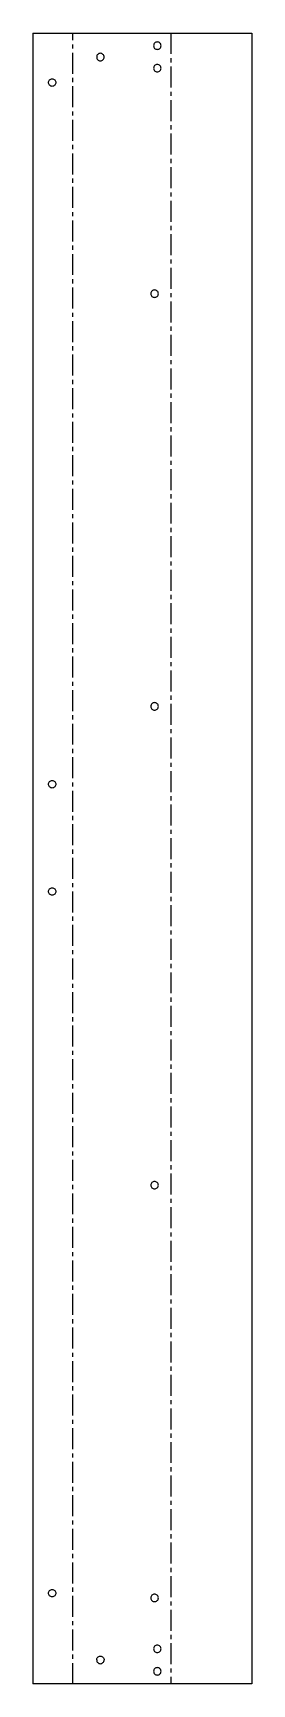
# Model space of a CAD drawing. Header units: millimetres. Extents: x 0 to 133, y 0 to 1000.
import ezdxf

# ---------------------------------------------------------------- set-up
doc = ezdxf.new("R2010")
doc.units = ezdxf.units.MM
doc.linetypes.add('CENTERX2', pattern=[20.32, 12.7, -2.54, 2.54, -2.54])

msp = doc.modelspace()

# ---------------------------------------------------------------- linework, layer by layer
at = {"color": 7, "linetype": 'Continuous', "lineweight": 25}
for p, q in [((0, 1000), (0, 0)), ((0, 1000), (132.9, 1000)), ((132.9, 1000), (132.9, 0)), ((132.9, 0), (0, 0))]:
    msp.add_line(p, q, dxfattribs=at)
at = {"color": 7, "linetype": 'CENTERX2'}
for p, q in [((24.1, 0), (24.1, 1000)), ((83.6, 1000), (83.6, 0))]:
    msp.add_line(p, q, dxfattribs=at)
at = {"color": 7, "linetype": 'Continuous', "lineweight": 25}
for points, knots in [([(77.7, 992.3), (77.7, 992.6), (77.6, 992.9), (77.4, 993.5), (77.3, 993.7), (76.8, 994.1), (76.6, 994.3), (76, 994.5), (75.7, 994.6), (75.2, 994.6), (74.9, 994.5), (74.3, 994.3), (74.1, 994.1), (73.6, 993.7), (73.5, 993.5), (73.3, 992.9), (73.2, 992.6), (73.2, 992.3)], [0, 0, 0, 0, 0.0625, 0.0625, 0.125, 0.125, 0.1875, 0.1875, 0.25, 0.25, 0.3125, 0.3125, 0.375, 0.375, 0.4375, 0.4375, 0.5, 0.5, 0.5, 0.5]), ([(73.2, 992.3), (73.2, 992), (73.3, 991.7), (73.5, 991.2), (73.6, 990.9), (74.1, 990.5), (74.3, 990.4), (74.9, 990.1), (75.2, 990.1), (75.7, 990.1), (76, 990.1), (76.6, 990.4), (76.8, 990.5), (77.3, 990.9), (77.4, 991.2), (77.6, 991.7), (77.7, 992), (77.7, 992.3)], [0.5, 0.5, 0.5, 0.5, 0.5625, 0.5625, 0.625, 0.625, 0.6875, 0.6875, 0.75, 0.75, 0.8125, 0.8125, 0.875, 0.875, 0.9375, 0.9375, 1, 1, 1, 1]), ([(43.2, 985.4), (43.2, 985.7), (43.1, 986), (42.9, 986.6), (42.7, 986.8), (42.3, 987.2), (42.1, 987.4), (41.5, 987.6), (41.2, 987.7), (40.6, 987.7), (40.3, 987.6), (39.8, 987.4), (39.5, 987.2), (39.1, 986.8), (39, 986.6), (38.7, 986), (38.7, 985.7), (38.7, 985.4)], [0, 0, 0, 0, 0.0625, 0.0625, 0.125, 0.125, 0.1875, 0.1875, 0.25, 0.25, 0.3125, 0.3125, 0.375, 0.375, 0.4375, 0.4375, 0.5, 0.5, 0.5, 0.5]), ([(38.7, 985.4), (38.7, 985.1), (38.7, 984.8), (39, 984.3), (39.1, 984.1), (39.5, 983.6), (39.8, 983.5), (40.3, 983.2), (40.6, 983.2), (41.2, 983.2), (41.5, 983.2), (42.1, 983.5), (42.3, 983.6), (42.7, 984.1), (42.9, 984.3), (43.1, 984.8), (43.2, 985.1), (43.2, 985.4)], [0.5, 0.5, 0.5, 0.5, 0.5625, 0.5625, 0.625, 0.625, 0.6875, 0.6875, 0.75, 0.75, 0.8125, 0.8125, 0.875, 0.875, 0.9375, 0.9375, 1, 1, 1, 1]), ([(77.7, 978.7), (77.7, 979), (77.6, 979.3), (77.4, 979.8), (77.3, 980.1), (76.8, 980.5), (76.6, 980.7), (76, 980.9), (75.7, 981), (75.2, 981), (74.9, 980.9), (74.3, 980.7), (74.1, 980.5), (73.6, 980.1), (73.5, 979.8), (73.3, 979.3), (73.2, 979), (73.2, 978.7)], [0, 0, 0, 0, 0.0625, 0.0625, 0.125, 0.125, 0.1875, 0.1875, 0.25, 0.25, 0.3125, 0.3125, 0.375, 0.375, 0.4375, 0.4375, 0.5, 0.5, 0.5, 0.5]), ([(9.4, 970), (9.4, 970.3), (9.4, 970.6), (9.7, 971.1), (9.8, 971.4), (10.3, 971.8), (10.5, 972), (11, 972.2), (11.3, 972.2), (11.9, 972.2), (12.2, 972.2), (12.8, 972), (13, 971.8), (13.4, 971.4), (13.6, 971.1), (13.8, 970.6), (13.9, 970.3), (13.9, 970)], [0, 0, 0, 0, 0.0625, 0.0625, 0.125, 0.125, 0.1875, 0.1875, 0.25, 0.25, 0.3125, 0.3125, 0.375, 0.375, 0.4375, 0.4375, 0.5, 0.5, 0.5, 0.5]), ([(73.2, 978.7), (73.2, 978.4), (73.3, 978.1), (73.5, 977.6), (73.6, 977.3), (74.1, 976.9), (74.3, 976.7), (74.9, 976.5), (75.2, 976.5), (75.7, 976.5), (76, 976.5), (76.6, 976.7), (76.8, 976.9), (77.3, 977.3), (77.4, 977.6), (77.6, 978.1), (77.7, 978.4), (77.7, 978.7)], [0.5, 0.5, 0.5, 0.5, 0.5625, 0.5625, 0.625, 0.625, 0.6875, 0.6875, 0.75, 0.75, 0.8125, 0.8125, 0.875, 0.875, 0.9375, 0.9375, 1, 1, 1, 1]), ([(13.9, 970), (13.9, 969.7), (13.8, 969.4), (13.6, 968.9), (13.4, 968.6), (13, 968.2), (12.8, 968), (12.2, 967.8), (11.9, 967.7), (11.3, 967.7), (11, 967.8), (10.5, 968), (10.3, 968.2), (9.8, 968.6), (9.7, 968.9), (9.4, 969.4), (9.4, 969.7), (9.4, 970)], [0.5, 0.5, 0.5, 0.5, 0.5625, 0.5625, 0.625, 0.625, 0.6875, 0.6875, 0.75, 0.75, 0.8125, 0.8125, 0.875, 0.875, 0.9375, 0.9375, 1, 1, 1, 1]), ([(76.1, 842.1), (76.1, 842.4), (76, 842.7), (75.8, 843.3), (75.6, 843.5), (75.2, 843.9), (74.9, 844.1), (74.4, 844.3), (74.1, 844.4), (73.5, 844.4), (73.2, 844.3), (72.7, 844.1), (72.4, 843.9), (72, 843.5), (71.8, 843.3), (71.6, 842.7), (71.6, 842.4), (71.6, 842.1)], [0, 0, 0, 0, 0.0625, 0.0625, 0.125, 0.125, 0.1875, 0.1875, 0.25, 0.25, 0.3125, 0.3125, 0.375, 0.375, 0.4375, 0.4375, 0.5, 0.5, 0.5, 0.5]), ([(71.6, 842.1), (71.6, 841.8), (71.6, 841.5), (71.8, 841), (72, 840.7), (72.4, 840.3), (72.7, 840.2), (73.2, 839.9), (73.5, 839.9), (74.1, 839.9), (74.4, 839.9), (74.9, 840.2), (75.2, 840.3), (75.6, 840.7), (75.8, 841), (76, 841.5), (76.1, 841.8), (76.1, 842.1)], [0.5, 0.5, 0.5, 0.5, 0.5625, 0.5625, 0.625, 0.625, 0.6875, 0.6875, 0.75, 0.75, 0.8125, 0.8125, 0.875, 0.875, 0.9375, 0.9375, 1, 1, 1, 1]), ([(76.1, 592.1), (76.1, 592.4), (76, 592.7), (75.8, 593.3), (75.6, 593.5), (75.2, 593.9), (74.9, 594.1), (74.4, 594.3), (74.1, 594.4), (73.5, 594.4), (73.2, 594.3), (72.7, 594.1), (72.4, 593.9), (72, 593.5), (71.8, 593.3), (71.6, 592.7), (71.6, 592.4), (71.6, 592.1)], [0, 0, 0, 0, 0.0625, 0.0625, 0.125, 0.125, 0.1875, 0.1875, 0.25, 0.25, 0.3125, 0.3125, 0.375, 0.375, 0.4375, 0.4375, 0.5, 0.5, 0.5, 0.5]), ([(71.6, 592.1), (71.6, 591.8), (71.6, 591.5), (71.8, 591), (72, 590.7), (72.4, 590.3), (72.7, 590.2), (73.2, 589.9), (73.5, 589.9), (74.1, 589.9), (74.4, 589.9), (74.9, 590.2), (75.2, 590.3), (75.6, 590.7), (75.8, 591), (76, 591.5), (76.1, 591.8), (76.1, 592.1)], [0.5, 0.5, 0.5, 0.5, 0.5625, 0.5625, 0.625, 0.625, 0.6875, 0.6875, 0.75, 0.75, 0.8125, 0.8125, 0.875, 0.875, 0.9375, 0.9375, 1, 1, 1, 1]), ([(9.4, 545), (9.4, 545.3), (9.4, 545.6), (9.7, 546.1), (9.8, 546.4), (10.3, 546.8), (10.5, 547), (11, 547.2), (11.3, 547.2), (11.9, 547.2), (12.2, 547.2), (12.8, 547), (13, 546.8), (13.4, 546.4), (13.6, 546.1), (13.8, 545.6), (13.9, 545.3), (13.9, 545)], [0, 0, 0, 0, 0.0625, 0.0625, 0.125, 0.125, 0.1875, 0.1875, 0.25, 0.25, 0.3125, 0.3125, 0.375, 0.375, 0.4375, 0.4375, 0.5, 0.5, 0.5, 0.5]), ([(13.9, 545), (13.9, 544.7), (13.8, 544.4), (13.6, 543.9), (13.4, 543.6), (13, 543.2), (12.8, 543), (12.2, 542.8), (11.9, 542.7), (11.3, 542.7), (11, 542.8), (10.5, 543), (10.3, 543.2), (9.8, 543.6), (9.7, 543.9), (9.4, 544.4), (9.4, 544.7), (9.4, 545)], [0.5, 0.5, 0.5, 0.5, 0.5625, 0.5625, 0.625, 0.625, 0.6875, 0.6875, 0.75, 0.75, 0.8125, 0.8125, 0.875, 0.875, 0.9375, 0.9375, 1, 1, 1, 1]), ([(9.4, 480), (9.4, 480.3), (9.4, 480.6), (9.7, 481.1), (9.8, 481.4), (10.3, 481.8), (10.5, 482), (11, 482.2), (11.3, 482.2), (11.9, 482.2), (12.2, 482.2), (12.8, 482), (13, 481.8), (13.4, 481.4), (13.6, 481.1), (13.8, 480.6), (13.9, 480.3), (13.9, 480)], [0, 0, 0, 0, 0.0625, 0.0625, 0.125, 0.125, 0.1875, 0.1875, 0.25, 0.25, 0.3125, 0.3125, 0.375, 0.375, 0.4375, 0.4375, 0.5, 0.5, 0.5, 0.5]), ([(13.9, 480), (13.9, 479.7), (13.8, 479.4), (13.6, 478.9), (13.4, 478.6), (13, 478.2), (12.8, 478), (12.2, 477.8), (11.9, 477.7), (11.3, 477.7), (11, 477.8), (10.5, 478), (10.3, 478.2), (9.8, 478.6), (9.7, 478.9), (9.4, 479.4), (9.4, 479.7), (9.4, 480)], [0.5, 0.5, 0.5, 0.5, 0.5625, 0.5625, 0.625, 0.625, 0.6875, 0.6875, 0.75, 0.75, 0.8125, 0.8125, 0.875, 0.875, 0.9375, 0.9375, 1, 1, 1, 1]), ([(76.1, 302.1), (76.1, 302.4), (76, 302.7), (75.8, 303.3), (75.6, 303.5), (75.2, 303.9), (74.9, 304.1), (74.4, 304.3), (74.1, 304.4), (73.5, 304.4), (73.2, 304.3), (72.7, 304.1), (72.4, 303.9), (72, 303.5), (71.8, 303.3), (71.6, 302.7), (71.6, 302.4), (71.6, 302.1)], [0, 0, 0, 0, 0.0625, 0.0625, 0.125, 0.125, 0.1875, 0.1875, 0.25, 0.25, 0.3125, 0.3125, 0.375, 0.375, 0.4375, 0.4375, 0.5, 0.5, 0.5, 0.5]), ([(71.6, 302.1), (71.6, 301.8), (71.6, 301.5), (71.8, 301), (72, 300.7), (72.4, 300.3), (72.7, 300.2), (73.2, 299.9), (73.5, 299.9), (74.1, 299.9), (74.4, 299.9), (74.9, 300.2), (75.2, 300.3), (75.6, 300.7), (75.8, 301), (76, 301.5), (76.1, 301.8), (76.1, 302.1)], [0.5, 0.5, 0.5, 0.5, 0.5625, 0.5625, 0.625, 0.625, 0.6875, 0.6875, 0.75, 0.75, 0.8125, 0.8125, 0.875, 0.875, 0.9375, 0.9375, 1, 1, 1, 1]), ([(9.4, 55), (9.4, 55.3), (9.4, 55.6), (9.7, 56.1), (9.8, 56.4), (10.3, 56.8), (10.5, 57), (11, 57.2), (11.3, 57.2), (11.9, 57.2), (12.2, 57.2), (12.8, 57), (13, 56.8), (13.4, 56.4), (13.6, 56.1), (13.8, 55.6), (13.9, 55.3), (13.9, 55)], [0, 0, 0, 0, 0.0625, 0.0625, 0.125, 0.125, 0.1875, 0.1875, 0.25, 0.25, 0.3125, 0.3125, 0.375, 0.375, 0.4375, 0.4375, 0.5, 0.5, 0.5, 0.5]), ([(13.9, 55), (13.9, 54.7), (13.8, 54.4), (13.6, 53.9), (13.4, 53.6), (13, 53.2), (12.8, 53), (12.2, 52.8), (11.9, 52.7), (11.3, 52.7), (11, 52.8), (10.5, 53), (10.3, 53.2), (9.8, 53.6), (9.7, 53.9), (9.4, 54.4), (9.4, 54.7), (9.4, 55)], [0.5, 0.5, 0.5, 0.5, 0.5625, 0.5625, 0.625, 0.625, 0.6875, 0.6875, 0.75, 0.75, 0.8125, 0.8125, 0.875, 0.875, 0.9375, 0.9375, 1, 1, 1, 1]), ([(76.1, 52.1), (76.1, 52.4), (76, 52.7), (75.8, 53.3), (75.6, 53.5), (75.2, 53.9), (74.9, 54.1), (74.4, 54.3), (74.1, 54.4), (73.5, 54.4), (73.2, 54.3), (72.7, 54.1), (72.4, 53.9), (72, 53.5), (71.8, 53.3), (71.6, 52.7), (71.6, 52.4), (71.6, 52.1)], [0, 0, 0, 0, 0.0625, 0.0625, 0.125, 0.125, 0.1875, 0.1875, 0.25, 0.25, 0.3125, 0.3125, 0.375, 0.375, 0.4375, 0.4375, 0.5, 0.5, 0.5, 0.5]), ([(71.6, 52.1), (71.6, 51.8), (71.6, 51.5), (71.8, 51), (72, 50.7), (72.4, 50.3), (72.7, 50.2), (73.2, 49.9), (73.5, 49.9), (74.1, 49.9), (74.4, 49.9), (74.9, 50.2), (75.2, 50.3), (75.6, 50.7), (75.8, 51), (76, 51.5), (76.1, 51.8), (76.1, 52.1)], [0.5, 0.5, 0.5, 0.5, 0.5625, 0.5625, 0.625, 0.625, 0.6875, 0.6875, 0.75, 0.75, 0.8125, 0.8125, 0.875, 0.875, 0.9375, 0.9375, 1, 1, 1, 1]), ([(77.7, 21.3), (77.7, 21.6), (77.6, 21.9), (77.4, 22.4), (77.3, 22.7), (76.8, 23.1), (76.6, 23.3), (76, 23.5), (75.7, 23.5), (75.2, 23.5), (74.9, 23.5), (74.3, 23.3), (74.1, 23.1), (73.6, 22.7), (73.5, 22.4), (73.3, 21.9), (73.2, 21.6), (73.2, 21.3)], [0, 0, 0, 0, 0.0625, 0.0625, 0.125, 0.125, 0.1875, 0.1875, 0.25, 0.25, 0.3125, 0.3125, 0.375, 0.375, 0.4375, 0.4375, 0.5, 0.5, 0.5, 0.5]), ([(73.2, 21.3), (73.2, 21), (73.3, 20.7), (73.5, 20.2), (73.6, 19.9), (74.1, 19.5), (74.3, 19.3), (74.9, 19.1), (75.2, 19), (75.7, 19), (76, 19.1), (76.6, 19.3), (76.8, 19.5), (77.3, 19.9), (77.4, 20.2), (77.6, 20.7), (77.7, 21), (77.7, 21.3)], [0.5, 0.5, 0.5, 0.5, 0.5625, 0.5625, 0.625, 0.625, 0.6875, 0.6875, 0.75, 0.75, 0.8125, 0.8125, 0.875, 0.875, 0.9375, 0.9375, 1, 1, 1, 1]), ([(38.7, 14.6), (38.7, 14.9), (38.7, 15.2), (39, 15.7), (39.1, 15.9), (39.5, 16.4), (39.8, 16.5), (40.3, 16.8), (40.6, 16.8), (41.2, 16.8), (41.5, 16.8), (42.1, 16.5), (42.3, 16.4), (42.7, 15.9), (42.9, 15.7), (43.1, 15.2), (43.2, 14.9), (43.2, 14.6)], [0, 0, 0, 0, 0.0625, 0.0625, 0.125, 0.125, 0.1875, 0.1875, 0.25, 0.25, 0.3125, 0.3125, 0.375, 0.375, 0.4375, 0.4375, 0.5, 0.5, 0.5, 0.5]), ([(38.7, 14.6), (38.7, 14.3), (38.7, 14), (39, 13.4), (39.1, 13.2), (39.5, 12.8), (39.8, 12.6), (40.3, 12.4), (40.6, 12.3), (41.2, 12.3), (41.5, 12.4), (42.1, 12.6), (42.3, 12.8), (42.7, 13.2), (42.9, 13.4), (43.1, 14), (43.2, 14.3), (43.2, 14.6)], [0.5, 0.5, 0.5, 0.5, 0.5625, 0.5625, 0.625, 0.625, 0.6875, 0.6875, 0.75, 0.75, 0.8125, 0.8125, 0.875, 0.875, 0.9375, 0.9375, 1, 1, 1, 1]), ([(77.7, 7.7), (77.7, 8), (77.6, 8.3), (77.4, 8.8), (77.3, 9), (76.8, 9.5), (76.6, 9.6), (76, 9.9), (75.7, 9.9), (75.2, 9.9), (74.9, 9.9), (74.3, 9.6), (74.1, 9.5), (73.6, 9), (73.5, 8.8), (73.3, 8.3), (73.2, 8), (73.2, 7.7)], [0, 0, 0, 0, 0.0625, 0.0625, 0.125, 0.125, 0.1875, 0.1875, 0.25, 0.25, 0.3125, 0.3125, 0.375, 0.375, 0.4375, 0.4375, 0.5, 0.5, 0.5, 0.5]), ([(73.2, 7.7), (73.2, 7.4), (73.3, 7.1), (73.5, 6.5), (73.6, 6.3), (74.1, 5.9), (74.3, 5.7), (74.9, 5.5), (75.2, 5.4), (75.7, 5.4), (76, 5.5), (76.6, 5.7), (76.8, 5.9), (77.3, 6.3), (77.4, 6.5), (77.6, 7.1), (77.7, 7.4), (77.7, 7.7)], [0.5, 0.5, 0.5, 0.5, 0.5625, 0.5625, 0.625, 0.625, 0.6875, 0.6875, 0.75, 0.75, 0.8125, 0.8125, 0.875, 0.875, 0.9375, 0.9375, 1, 1, 1, 1])]:
    msp.add_open_spline(points, degree=3, knots=knots, dxfattribs=at)

doc.saveas('drawing.dxf')
